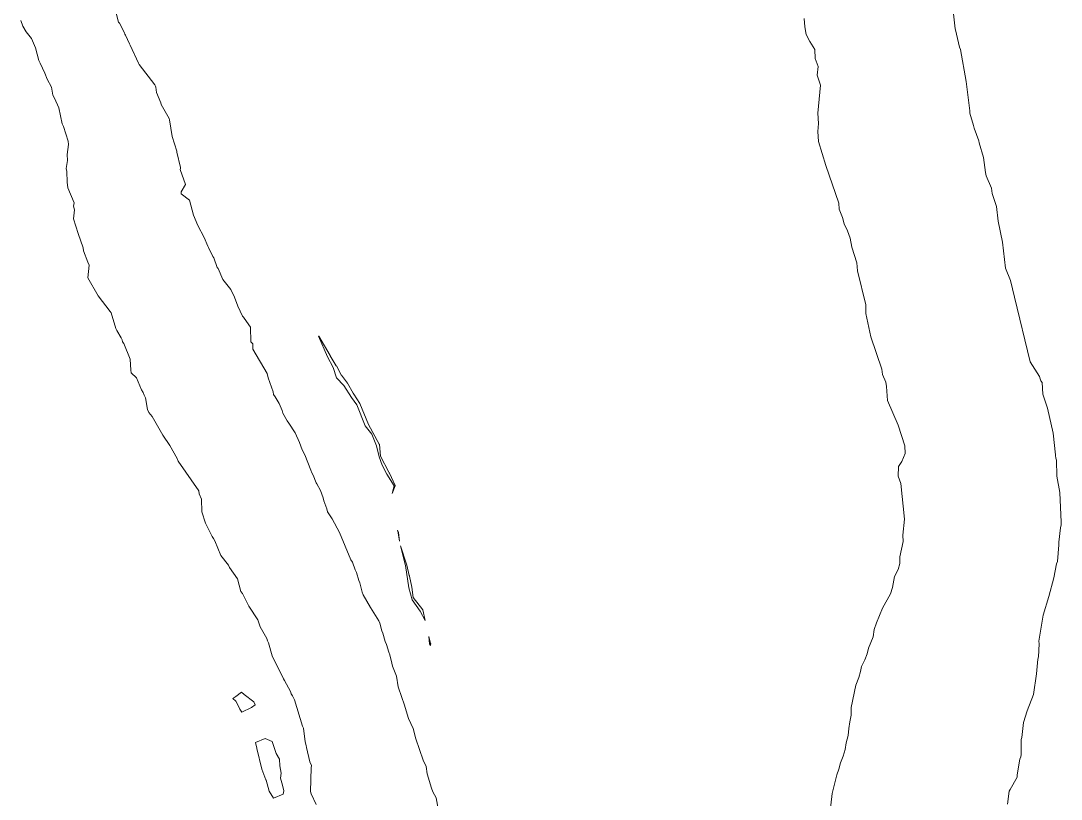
# Model space of a CAD drawing. Header units: metres. Extents: x 809241 to 811075, y 9156873 to 9158251.
# Drawn here: x 809529.8 to 809726.7, y 9157189.4 to 9157336.7 of the extents above; entities that cross this region are included whole.
import ezdxf

# ---------------------------------------------------------------- set-up
doc = ezdxf.new("R2010")
doc.units = ezdxf.units.M
doc.layers.add('C-TOPO-MAJR', color=9, linetype='Continuous')

msp = doc.modelspace()

# ---------------------------------------------------------------- linework, layer by layer
at = {"layer": 'C-TOPO-MAJR', "color": 9, "linetype": 'Continuous', "lineweight": 5}
for points, elevation in [([(809716.52, 9157188.47), (809716.85, 9157190.89), (809716.99, 9157191.25), (809718.33, 9157193.56), (809718.32, 9157194.01), (809718.86, 9157196.99), (809719.01, 9157197.44), (809719.09, 9157197.86), (809719.11, 9157200.68), (809719.19, 9157201.07), (809719.53, 9157203.93), (809720.22, 9157206.13), (809721.43, 9157209.2), (809722.02, 9157213.13), (809722.24, 9157215.88), (809722.36, 9157216.33), (809722.52, 9157218.77), (809722.46, 9157219.3), (809723.26, 9157224.25), (809724.3, 9157227.75), (809725.27, 9157231.28), (809725.8, 9157233.93), (809725.98, 9157234.39), (809726.24, 9157237.5), (809726.24, 9157238.05), (809726.54, 9157240.77), (809726.64, 9157241.3), (809726.67, 9157241.8), (809726.42, 9157247.46), (809725.82, 9157250.51), (809725.77, 9157253.53), (809725.65, 9157253.95), (809725.57, 9157254.44), (809725.6, 9157254.57), (809725.12, 9157258.63), (809724.1, 9157263.4), (809723.21, 9157266.01), (809723.04, 9157268.26), (809722.83, 9157268.54), (809722.66, 9157268.93), (809722.56, 9157269.38), (809720.81, 9157272.17), (809717.82, 9157284.38), (809717.05, 9157287.52), (809716.14, 9157289.85), (809715.58, 9157294.78), (809714.73, 9157298.76), (809714.41, 9157301.56), (809713.63, 9157304.02), (809713.57, 9157304.52), (809713.45, 9157305.03), (809712.5, 9157307.35), (809712.34, 9157307.97), (809711.94, 9157310.8), (809711.15, 9157313.56), (809711.06, 9157313.98), (809710.19, 9157316.39), (809710.1, 9157316.86), (809709.38, 9157319.2), (809709.38, 9157319.62), (809708.66, 9157325.21), (809707.62, 9157331.22), (809707.43, 9157331.67), (809706.67, 9157334.96), (809706.59, 9157335.18), (809706.03, 9157340.25)], 2710), ([(809608.75, 9157187.61), (809608.36, 9157189.64), (809607.77, 9157190.82), (809607.51, 9157191.52), (809606.66, 9157194.18), (809606.48, 9157195.61), (809605.93, 9157196.76), (809604.52, 9157200.83), (809604.06, 9157202.8), (809603.14, 9157204.66), (809602.34, 9157207.36), (809601.86, 9157208.63), (809601.21, 9157210.64), (809600.85, 9157212.7), (809600.1, 9157214.57), (809600.01, 9157215.15), (809599.61, 9157216.71), (809599.42, 9157217.21), (809598.99, 9157218.69), (809598.76, 9157219.23), (809598.32, 9157220.82), (809598.1, 9157221.24), (809597.72, 9157222.71), (809597.54, 9157223.16), (809595.94, 9157225.7), (809594.58, 9157228.08), (809594.38, 9157228.6), (809593.95, 9157230.32), (809593.77, 9157230.78), (809593.3, 9157232.32), (809593.08, 9157232.77), (809592.52, 9157234.26), (809592.24, 9157234.71), (809590.09, 9157239.89), (809588.71, 9157242.42), (809587.8, 9157243.76), (809587.67, 9157244.33), (809587.12, 9157245.83), (809586.99, 9157246.39), (809586.48, 9157247.79), (809585.79, 9157249.06), (809585.67, 9157249.25), (809585.13, 9157250.69), (809584.83, 9157251.13), (809584.68, 9157251.66), (809583.56, 9157254.58), (809583.03, 9157255.49), (809582.51, 9157256.89), (809581.68, 9157258.69), (809580.53, 9157260.57), (809580.21, 9157260.99), (809579.37, 9157262.41), (809579.25, 9157262.96), (809578.65, 9157264.26), (809577.91, 9157265.54), (809577.62, 9157265.96), (809577.52, 9157266.48), (809576.57, 9157269.15), (809576.4, 9157269.94), (809573.66, 9157274.55), (809573.71, 9157275.53), (809573.29, 9157275.96), (809573.26, 9157278.74), (809572.04, 9157280.39), (809571.9, 9157280.63), (809571.72, 9157280.78), (809570.84, 9157282.71), (809570.22, 9157284.41), (809569.51, 9157285.81), (809568, 9157287.74), (809567.13, 9157289.82), (809566.94, 9157290.02), (809566.3, 9157291.85), (809566.11, 9157292.07), (809565.31, 9157293.8), (809565.15, 9157294.02), (809564.46, 9157295.65), (809563.26, 9157297.96), (809562.44, 9157299.92), (809561.68, 9157302.74), (809560.11, 9157303.96), (809560.13, 9157304.34), (809560.97, 9157305.72), (809559.94, 9157308.56), (809559.97, 9157308.75), (809559.97, 9157308.93), (809559.31, 9157311.82), (809559.29, 9157312.02), (809558.43, 9157314.8), (809557.92, 9157317.95), (809557.86, 9157318.16), (809556.37, 9157320.81), (809556.27, 9157321.17), (809555.44, 9157323.08), (809555.36, 9157324.1), (809555.24, 9157324.32), (809555.14, 9157324.55), (809552.18, 9157328.39), (809552.07, 9157328.66), (809550.48, 9157332.05), (809550.33, 9157332.29), (809549.59, 9157333.93), (809549.46, 9157334.15), (809549.4, 9157334.41), (809548.46, 9157336.21), (809548.26, 9157336.43), (809547.74, 9157338.4)], 2730), ([(809585.67, 9157188.43), (809584.73, 9157190.42), (809584.63, 9157190.87), (809584.72, 9157195.36), (809584.78, 9157195.75), (809584.5, 9157196.5), (809583.84, 9157199.17), (809583.81, 9157199.57), (809583.61, 9157200.28), (809583.25, 9157202.85), (809583.1, 9157203.22), (809581.6, 9157208.21), (809581.22, 9157208.94), (809580.96, 9157209.34), (809580.82, 9157209.8), (809579.66, 9157211.85), (809579.52, 9157212.2), (809577.35, 9157216.52), (809576.66, 9157218.96), (809576.47, 9157219.35), (809576.34, 9157219.8), (809575.05, 9157222.02), (809574.65, 9157223.36), (809572.91, 9157225.93), (809571.76, 9157228.3), (809571.44, 9157228.68), (809570.8, 9157231.12), (809569.3, 9157233.23), (809569.11, 9157233.71), (809567.63, 9157235.5), (809566.48, 9157238.28), (809566.27, 9157238.7), (809565.97, 9157239.08), (809564.75, 9157241.62), (809564.01, 9157243.75), (809563.98, 9157246.14), (809563.55, 9157247.2), (809563.44, 9157247.73), (809559.56, 9157253.34), (809559.39, 9157253.84), (809558.01, 9157256.35), (809556.66, 9157258.28), (809554.66, 9157261.8), (809554.03, 9157262.58), (809553.73, 9157263.11), (809553.37, 9157265.32), (809553.12, 9157265.85), (809552.92, 9157266.35), (809552.62, 9157266.83), (809551.7, 9157269.13), (809550.69, 9157270.09), (809550.58, 9157270.59), (809550.47, 9157272.64), (809549.26, 9157275.62), (809549.03, 9157275.96), (809548.94, 9157276.32), (809548.79, 9157276.66), (809547.94, 9157278.09), (809547.79, 9157278.46), (809546.91, 9157281.4), (809546.71, 9157281.7), (809544.45, 9157284.63), (809542.49, 9157288.06), (809542.72, 9157290.44), (809542.45, 9157291.01), (809541.67, 9157293.18), (809541.59, 9157293.73), (809540.61, 9157296.42), (809539.75, 9157299.22), (809539.92, 9157300.94), (809539.76, 9157301.59), (809539.86, 9157302.25), (809538.67, 9157305.05), (809538.56, 9157306.13), (809538.49, 9157308.15), (809538.34, 9157308.76), (809538.63, 9157310.25), (809538.54, 9157311.39), (809538.81, 9157313.29), (809538.77, 9157313.91), (809537.88, 9157316.67), (809537.62, 9157317.21), (809536.98, 9157320.19), (809536.17, 9157322.05), (809535.83, 9157322.61), (809535.61, 9157324.13), (809534.74, 9157325.62), (809534.33, 9157326.77), (809533.47, 9157328.68), (809533.18, 9157329.19), (809532.55, 9157331.56), (809531.79, 9157333.3), (809530.78, 9157334.58), (809530.15, 9157335.64), (809529.78, 9157336.74)], 2740), ([(809682.9, 9157186.63), (809683.35, 9157190.49), (809684.23, 9157194.03), (809684.58, 9157195.08), (809684.89, 9157196.31), (809685.38, 9157197.53), (809685.78, 9157198.83), (809686, 9157200.09), (809686.38, 9157201.46), (809686.47, 9157202.78), (809686.65, 9157204.07), (809686.92, 9157205.33), (809686.9, 9157206.76), (809687.8, 9157210.99), (809688.36, 9157212.42), (809688.69, 9157213.55), (809688.9, 9157214.53), (809689.53, 9157215.79), (809689.94, 9157216.9), (809690.2, 9157217.96), (809691.06, 9157220.11), (809691.29, 9157221.49), (809691.7, 9157222.78), (809692.88, 9157225.54), (809694.38, 9157228.28), (809694.73, 9157229.47), (809695.13, 9157231.53), (809695.81, 9157232.84), (809696.1, 9157234), (809696.16, 9157235.28), (809696.76, 9157238.17), (809696.7, 9157239.37), (809697.01, 9157242.36), (809696.3, 9157249.15), (809695.84, 9157250.55), (809695.89, 9157252.32), (809696.49, 9157253.32), (809697.15, 9157254.83), (809697.06, 9157256.25), (809695.84, 9157260.18), (809693.77, 9157264.86), (809693.58, 9157267.49), (809693.46, 9157268.33), (809692.85, 9157269.77), (809692.7, 9157270.76), (809690.66, 9157276.87), (809689.71, 9157281.3), (809689.71, 9157282.91), (809688.15, 9157289.34), (809688.01, 9157290.91), (809687.04, 9157293.86), (809686.74, 9157295.54), (809686.2, 9157296.95), (809685.58, 9157298.25), (809685.25, 9157299.46), (809684.66, 9157301.05), (809684.56, 9157302.18), (809682.1, 9157309.3), (809680.77, 9157313.84), (809680.62, 9157315.76), (809680.75, 9157317.24), (809680.63, 9157319.2), (809681.14, 9157324.48), (809680.51, 9157326.39), (809680.65, 9157328.02), (809680.14, 9157329.57), (809680.05, 9157331.24), (809679.08, 9157332.73), (809678.43, 9157334.11), (809678.17, 9157335.51), (809678.01, 9157337.09)], 2720)]:
    msp.add_lwpolyline(points, dxfattribs=dict(at, elevation=elevation))
for points, elevation in [([(809600.42, 9157248.7), (809600.05, 9157247.21), (809600.64, 9157248.67), (809600.62, 9157248.76), (809599.54, 9157251.1), (809599.52, 9157251.18), (809599.43, 9157251.28), (809597.86, 9157254.29), (809597.65, 9157256.52), (809597.62, 9157256.59), (809595.55, 9157260.32), (809593.93, 9157264.25), (809592.78, 9157266.02), (809592.69, 9157266.25), (809591.58, 9157268.14), (809590.46, 9157269.6), (809590.4, 9157269.63), (809590.39, 9157269.71), (809589.51, 9157271.37), (809589.48, 9157271.41), (809588.34, 9157273.29), (809588.3, 9157273.37), (809586.18, 9157276.99), (809586.11, 9157277.02), (809586.13, 9157276.98), (809587.8, 9157273.07), (809588.9, 9157271.1), (809589.52, 9157269.15), (809590.92, 9157267.7), (809592.34, 9157265.41), (809593.39, 9157264), (809594.92, 9157260.05), (809596.19, 9157258.48), (809597.1, 9157256.27), (809597.6, 9157254.15), (809598.15, 9157252.61), (809599.03, 9157250.92), (809600.42, 9157248.7)], 2730), ([(809601.21, 9157239.81), (809601.46, 9157238.24), (809601.28, 9157239.83), (809601.08, 9157240.32), (809601.21, 9157239.81)], 2730), ([(809605.34, 9157225), (809606.33, 9157223.23), (809605.85, 9157225.25), (809604.05, 9157227.58), (809603.79, 9157229.52), (809603.33, 9157231.58), (809603.33, 9157231.65), (809603.3, 9157231.71), (809602.86, 9157233.69), (809601.64, 9157237.35), (809602.6, 9157233.61), (809603.2, 9157229.41), (809603.86, 9157227.1), (809605.34, 9157225)], 2730), ([(809607.14, 9157218.8), (809607.32, 9157218.5), (809607.35, 9157218.83), (809607.34, 9157218.85), (809607, 9157220.16), (809607.14, 9157218.8)], 2730), ([(809571.25, 9157206.48), (809571.26, 9157206.44), (809571.63, 9157205.87), (809573.44, 9157206.73), (809574.13, 9157207.28), (809573.89, 9157207.85), (809572.06, 9157209.21), (809572.05, 9157209.24), (809571.54, 9157209.68), (809570.5, 9157208.83), (809569.93, 9157208.46), (809570.46, 9157207.93), (809571.25, 9157206.48)], 2740), ([(809576.2, 9157192.99), (809576.81, 9157190.94), (809577.59, 9157189.62), (809579.46, 9157190.33), (809579.56, 9157190.99), (809579.33, 9157192.03), (809578.9, 9157193.39), (809579.04, 9157194.33), (809578.8, 9157195.7), (809578.72, 9157197), (809578.13, 9157198.06), (809577.32, 9157200.31), (809576.03, 9157200.86), (809574.17, 9157200.11), (809574.43, 9157199.05), (809574.44, 9157199), (809575.42, 9157195.09), (809576.17, 9157193.05), (809576.2, 9157192.99)], 2740)]:
    msp.add_lwpolyline(points, close=True, dxfattribs=dict(at, elevation=elevation))

doc.saveas('drawing.dxf')
